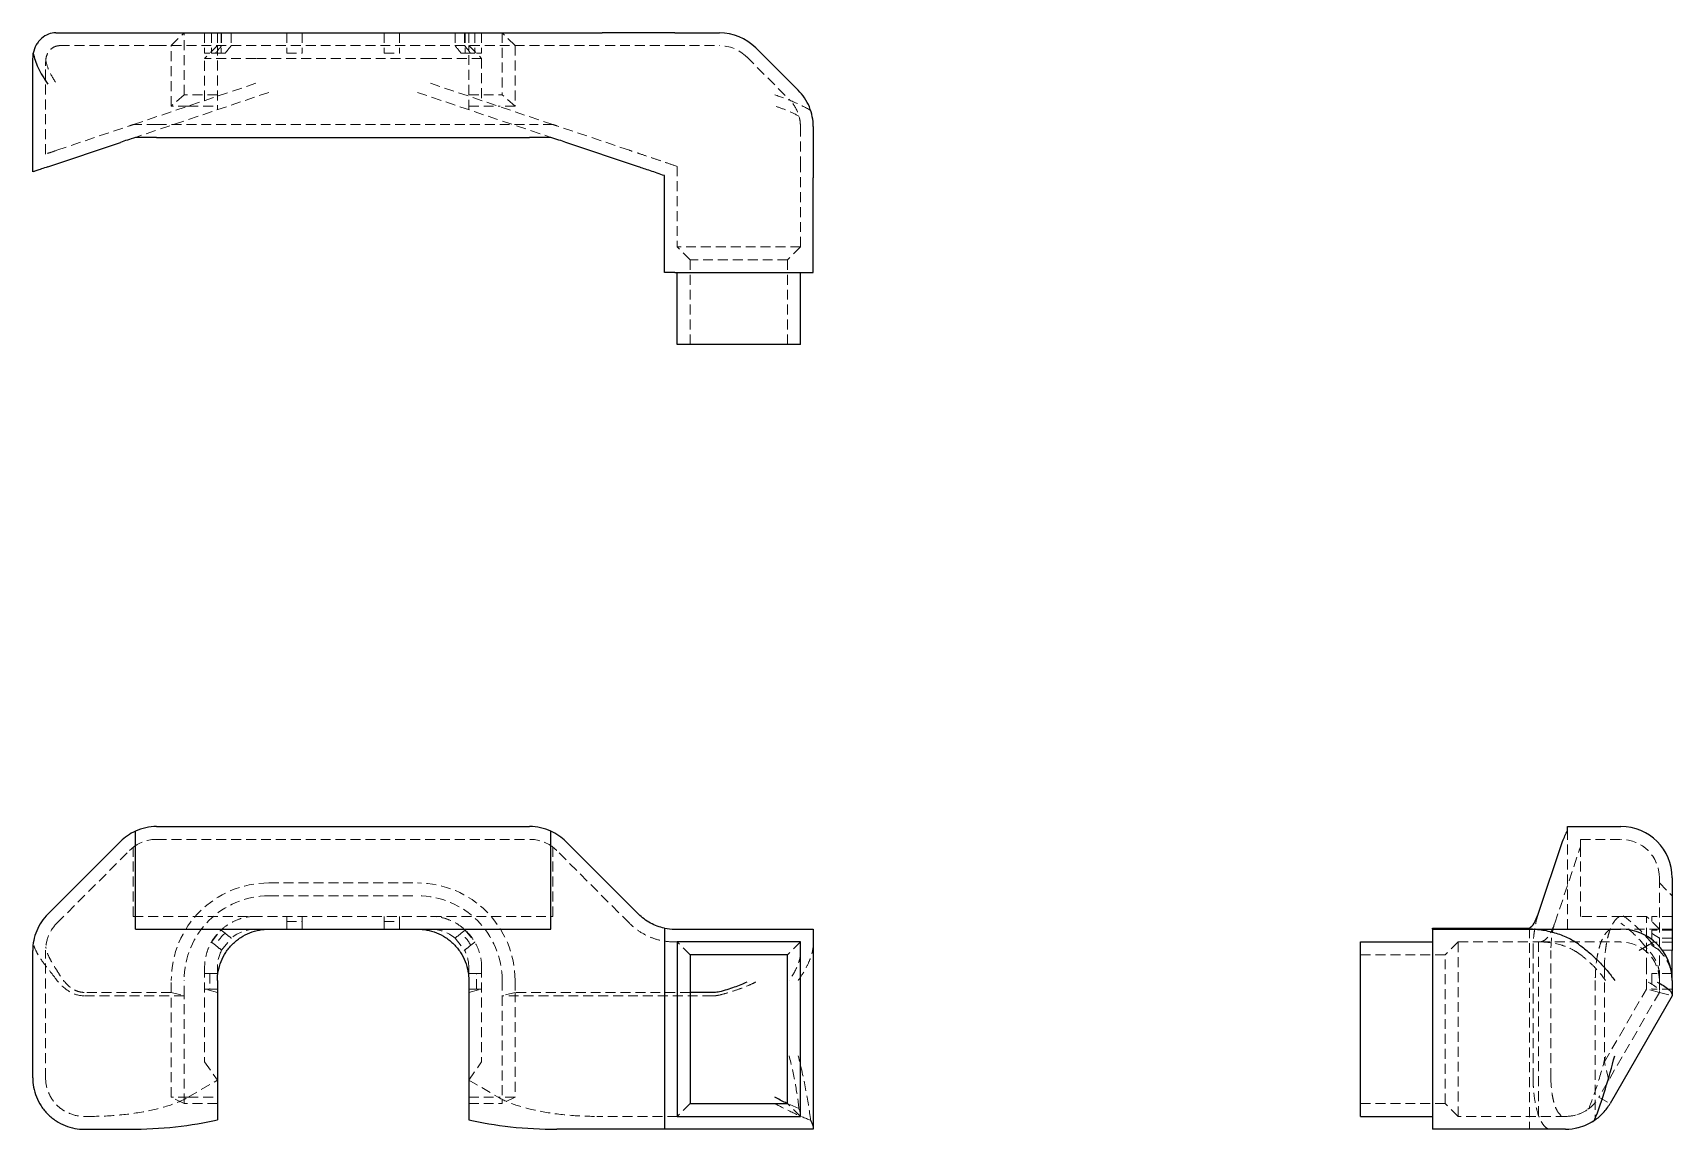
# Model space of a CAD drawing. Header units: millimetres. Extents: x 33 to 243, y 38 to 178.
import ezdxf

# ---------------------------------------------------------------- set-up
doc = ezdxf.new("R2010")
doc.units = ezdxf.units.MM
doc.linetypes.add('HIDDEN', pattern=[1.905, 1.27, -0.635])

msp = doc.modelspace()

# ---------------------------------------------------------------- linework, layer by layer
at = {"color": 7, "linetype": 'Continuous', "lineweight": 25}
for p, q in [((36.26, 177.7), (49.14, 177.7)), ((49.14, 177.7), (96.78, 177.7)), ((96.78, 177.7), (106.05, 177.7)), ((115.31, 177.7), (106.05, 177.7)), ((115.31, 177.7), (121.02, 177.7)), ((125.65, 175.78), (131.08, 170.36)), ((33.32, 159.93), (33.32, 173.49)), ((35.24, 160.58), (44.51, 163.7)), ((49.14, 164.35), (46.43, 164.35)), ((49.14, 164.35), (96.78, 164.35)), ((99.49, 164.35), (96.78, 164.35)), ((110.68, 160.58), (101.41, 163.7)), ((114, 147.08), (114, 159.46)), ((133, 147.08), (133, 159.17)), ((115.31, 147.08), (114, 147.08)), ((115.31, 147.08), (133, 147.08)), ((115.64, 137.91), (115.64, 147.08)), ((131.36, 137.91), (131.36, 147.08)), ((131.36, 137.91), (115.64, 137.91)), ((46.43, 63.22), (46.43, 75.74)), ((49.14, 76.33), (96.78, 76.33)), ((99.49, 63.22), (99.49, 75.74)), ((229.35, 75.74), (229.35, 76.33)), ((229.35, 76.33), (236.15, 76.33)), ((35.24, 65.14), (44.51, 74.41)), ((110.68, 65.14), (101.41, 74.41)), ((225.58, 65.14), (228.7, 74.41)), ((242.7, 69.78), (242.7, 60.51)), ((46.43, 63.22), (99.49, 63.22)), ((114, 63.36), (114, 37.67)), ((115.31, 63.22), (133, 63.22)), ((133, 63.22), (133, 37.67)), ((212.08, 63.36), (224.46, 63.36)), ((212.08, 63.22), (212.08, 63.36)), ((212.08, 63.22), (212.08, 37.67)), ((212.08, 63.22), (224.17, 63.22)), ((224.17, 63.22), (236.15, 63.22)), ((131.36, 61.59), (115.64, 61.59)), ((115.64, 61.59), (115.64, 39.31)), ((131.36, 39.31), (131.36, 61.59)), ((202.91, 39.31), (202.91, 61.59)), ((202.91, 61.59), (212.08, 61.59)), ((33.32, 44.22), (33.32, 60.51)), ((129.72, 59.95), (117.28, 59.95)), ((117.28, 59.95), (117.28, 40.95)), ((129.72, 40.95), (129.72, 59.95)), ((242.7, 56.67), (242.7, 60.51)), ((56.91, 56.67), (56.91, 38.88)), ((89.01, 56.67), (89.01, 38.88)), ((242.7, 56.67), (242.7, 54.81)), ((120.36, 55.15), (117.28, 55.15)), ((242.7, 54.71), (234.77, 40.95)), ((117.28, 40.95), (129.72, 40.95)), ((115.64, 39.31), (131.36, 39.31)), ((202.91, 39.31), (212.08, 39.31)), ((39.88, 37.67), (45.67, 37.67)), ((114, 37.67), (100.25, 37.67)), ((133, 37.67), (114, 37.67)), ((229.09, 37.67), (212.08, 37.67))]:
    msp.add_line(p, q, dxfattribs=at)
at = {"color": 7, "linetype": 'HIDDEN', "lineweight": 18}
for p, q in [((36.75, 176.06), (49.14, 176.06)), ((49.14, 176.06), (96.78, 176.06)), ((51.01, 176.06), (52.65, 177.7)), ((51.01, 168.35), (51.01, 176.06)), ((52.65, 169.77), (52.65, 177.7)), ((55.27, 177.7), (55.27, 175.08)), ((56.91, 176.06), (55.27, 174.43)), ((56.14, 177.7), (56.14, 175.08)), ((56.91, 177.7), (56.91, 176.06)), ((56.91, 176.06), (56.91, 167.88)), ((57.37, 177.7), (57.37, 175.08)), ((57.44, 177.7), (57.44, 176.06)), ((58.67, 177.7), (58.67, 176.06)), ((65.75, 177.7), (65.75, 175.08)), ((67.72, 177.7), (67.72, 175.08)), ((78.2, 177.7), (78.2, 175.08)), ((80.17, 177.7), (80.17, 175.08)), ((87.25, 177.7), (87.25, 176.06)), ((88.48, 177.7), (88.48, 176.06)), ((88.56, 177.7), (88.56, 175.08)), ((89.01, 177.7), (89.01, 176.06)), ((89.01, 176.06), (90.65, 174.43)), ((89.01, 167.88), (89.01, 176.06)), ((89.78, 177.7), (89.78, 175.08)), ((90.65, 177.7), (90.65, 175.08)), ((94.91, 176.06), (93.27, 177.7)), ((93.27, 177.7), (93.27, 169.77)), ((94.91, 176.06), (94.91, 168.35)), ((96.78, 176.06), (106.05, 176.06)), ((115.31, 176.06), (106.05, 176.06)), ((115.31, 176.06), (121.02, 176.06)), ((55.27, 175.08), (55.93, 175.08)), ((55.27, 169.05), (55.27, 174.43)), ((61.82, 174.43), (55.27, 174.43)), ((56.14, 175.08), (57.37, 175.08)), ((57.37, 175.08), (57.88, 175.08)), ((84.1, 174.43), (61.82, 174.43)), ((65.75, 175.08), (67.72, 175.08)), ((78.2, 175.08), (80.17, 175.08)), ((90.65, 174.43), (84.1, 174.43)), ((88.04, 175.08), (88.56, 175.08)), ((88.56, 175.08), (89.78, 175.08)), ((89.99, 175.08), (90.65, 175.08)), ((90.65, 174.43), (90.65, 169.05)), ((124.5, 174.63), (129.92, 169.2)), ((34.96, 162.21), (34.96, 173.49)), ((61.82, 171.26), (46.16, 165.98)), ((63.46, 170.08), (46.43, 164.35)), ((52.65, 169.77), (51.01, 168.35)), ((56.91, 169.77), (52.65, 169.77)), ((82.46, 170.08), (99.49, 164.35)), ((84.1, 171.26), (99.76, 165.98)), ((89.01, 169.77), (93.27, 169.77)), ((94.91, 168.35), (93.27, 169.77)), ((53.18, 168.35), (51.01, 168.35)), ((53.18, 168.35), (56.91, 168.35)), ((89.01, 168.35), (92.74, 168.35)), ((94.91, 168.35), (92.74, 168.35)), ((36.4, 162.7), (45.67, 165.82)), ((49.14, 165.98), (46.16, 165.98)), ((49.14, 165.98), (96.78, 165.98)), ((99.76, 165.98), (96.78, 165.98)), ((109.52, 162.7), (100.26, 165.82)), ((115.64, 160.64), (115.31, 160.75)), ((115.64, 160.64), (115.64, 150.36)), ((131.36, 150.36), (131.36, 160.81)), ((131.36, 150.36), (115.64, 150.36)), ((117.28, 148.72), (115.64, 150.36)), ((129.72, 148.72), (117.28, 148.72)), ((117.28, 137.91), (117.28, 148.72)), ((131.36, 150.36), (129.72, 148.72)), ((129.72, 137.91), (129.72, 148.72)), ((229.35, 63.22), (229.35, 75.74)), ((46.16, 64.86), (46.16, 73.68)), ((49.14, 74.69), (96.78, 74.69)), ((99.76, 64.86), (99.76, 73.68)), ((230.98, 74.69), (236.15, 74.69)), ((230.98, 73.68), (230.98, 74.69)), ((230.98, 64.86), (230.98, 73.68)), ((36.4, 63.98), (45.67, 73.25)), ((109.52, 63.98), (100.26, 73.25)), ((227.7, 63.98), (230.82, 73.25)), ((63.46, 69.12), (82.46, 69.12)), ((241.06, 69.78), (241.06, 60.51)), ((241.06, 69.12), (242.7, 67.48)), ((63.46, 67.48), (82.46, 67.48)), ((46.16, 64.86), (99.76, 64.86)), ((56.14, 61.57), (57.37, 63.11)), ((57.37, 63.11), (57.88, 62.7)), ((65.75, 64.21), (65.75, 64.86)), ((65.75, 64.21), (67.72, 64.21)), ((65.75, 64.21), (65.75, 63.22)), ((67.72, 64.86), (67.72, 64.21)), ((67.72, 63.22), (67.72, 64.21)), ((78.2, 64.21), (78.2, 64.86)), ((78.2, 64.21), (80.17, 64.21)), ((78.2, 64.21), (78.2, 63.22)), ((80.17, 64.86), (80.17, 64.21)), ((80.17, 63.22), (80.17, 64.21)), ((88.04, 62.7), (88.56, 63.11)), ((88.56, 63.11), (89.78, 61.57)), ((224.46, 63.36), (224.46, 37.67)), ((236.26, 64.86), (230.98, 64.86)), ((241.06, 63.22), (236.15, 63.22)), ((236.26, 64.86), (239.43, 64.86)), ((239.43, 58.31), (239.43, 64.86)), ((241.06, 63.22), (239.43, 64.86)), ((240.08, 64.86), (240.08, 64.21)), ((242.7, 64.86), (240.08, 64.86)), ((240.08, 63.11), (240.08, 61.57)), ((242.7, 63.11), (240.08, 63.11)), ((242.7, 63.22), (241.06, 63.22)), ((56.66, 61.16), (56.14, 61.57)), ((57.44, 60.54), (58.67, 62.08)), ((87.25, 62.08), (88.48, 60.54)), ((89.78, 61.57), (89.26, 61.16)), ((115.64, 61.59), (115.31, 61.59)), ((117.28, 59.95), (115.64, 61.59)), ((131.36, 61.59), (129.72, 59.95)), ((215.36, 61.59), (213.72, 59.95)), ((215.36, 61.59), (225.81, 61.59)), ((215.36, 39.31), (215.36, 61.59)), ((225.64, 61.59), (225.64, 39.31)), ((225.81, 61.59), (236.15, 61.59)), ((240.08, 61.57), (240.08, 61.16)), ((242.7, 61.57), (240.08, 61.57)), ((242.7, 62.08), (241.06, 62.08)), ((34.96, 44.22), (34.96, 60.51)), ((202.91, 59.95), (213.72, 59.95)), ((213.72, 40.95), (213.72, 59.95)), ((224.93, 44.22), (224.93, 60.51)), ((227.21, 44.22), (227.21, 60.51)), ((242.7, 60.54), (241.06, 60.54)), ((241.06, 56.67), (241.06, 60.51)), ((51.01, 55.15), (51.01, 56.67)), ((52.65, 54.71), (52.65, 56.67)), ((55.27, 58.31), (55.27, 46.27)), ((55.27, 57.55), (55.93, 57.55)), ((56.91, 57.55), (55.93, 57.55)), ((55.93, 57.55), (55.93, 55.58)), ((56.91, 57.55), (56.91, 58.31)), ((56.91, 56.67), (56.91, 57.55)), ((89.01, 58.31), (89.01, 57.55)), ((89.99, 57.55), (89.01, 57.55)), ((89.01, 57.55), (89.01, 56.67)), ((89.99, 57.55), (90.65, 57.55)), ((89.99, 55.58), (89.99, 57.55)), ((90.65, 58.31), (90.65, 46.27)), ((93.27, 56.67), (93.27, 54.71)), ((94.91, 56.67), (94.91, 55.15)), ((232.88, 56.67), (232.88, 38.88)), ((234.05, 58.31), (234.05, 46.27)), ((239.43, 55.58), (239.43, 58.31)), ((240.08, 57.55), (240.08, 55.58)), ((242.7, 57.55), (240.08, 57.55)), ((241.06, 56.67), (241.06, 55.22)), ((242.7, 56.89), (242.65, 57.35)), ((51.01, 55.15), (39.88, 55.15)), ((52.65, 54.71), (39.88, 54.71)), ((51.01, 41.77), (51.01, 55.15)), ((51.01, 55.15), (52.65, 54.71)), ((52.65, 40.95), (52.65, 54.71)), ((56.91, 55.15), (55.27, 55.58)), ((55.93, 55.58), (55.27, 55.58)), ((55.93, 55.58), (56.91, 55.58)), ((89.01, 55.15), (90.65, 55.58)), ((89.01, 55.58), (89.99, 55.58)), ((90.65, 55.58), (89.99, 55.58)), ((94.91, 55.15), (93.27, 54.71)), ((93.27, 54.71), (93.27, 40.95)), ((120.14, 54.71), (93.27, 54.71)), ((94.91, 55.15), (94.91, 41.77)), ((117.28, 55.15), (94.91, 55.15)), ((241.06, 55.15), (233.35, 41.77)), ((234.05, 46.27), (239.43, 55.58)), ((241.06, 55.15), (239.43, 55.58)), ((242.7, 55.58), (240.08, 55.58)), ((241.06, 55.15), (242.7, 54.71)), ((55.27, 46.27), (56.91, 43.95)), ((89.01, 43.95), (90.65, 46.27)), ((234.6, 43.95), (234.05, 46.27)), ((53.18, 41.77), (56.91, 43.95)), ((89.01, 43.95), (92.74, 41.77)), ((53.18, 41.77), (51.01, 41.77)), ((52.65, 40.95), (51.01, 41.77)), ((56.91, 40.95), (52.65, 40.95)), ((53.18, 41.77), (56.91, 41.77)), ((89.01, 41.77), (92.74, 41.77)), ((89.01, 40.95), (93.27, 40.95)), ((94.91, 41.77), (92.74, 41.77)), ((94.91, 41.77), (93.27, 40.95)), ((117.28, 40.95), (115.64, 39.31)), ((131.18, 40.3), (129.69, 40.96)), ((131.36, 39.31), (129.72, 40.95)), ((202.91, 40.95), (213.72, 40.95)), ((215.36, 39.31), (213.72, 40.95)), ((231.93, 40.23), (232.16, 40.41)), ((233.35, 41.77), (234.77, 40.95)), ((39.88, 39.31), (40.54, 39.31)), ((115.64, 39.31), (105.38, 39.31)), ((229.09, 39.31), (215.36, 39.31)), ((230.47, 37.84), (231.11, 38.01)), ((230.52, 39.53), (230.94, 39.69)), ((232.24, 38.49), (232.88, 38.88))]:
    msp.add_line(p, q, dxfattribs=at)
at = {"color": 7, "linetype": 'Continuous', "lineweight": 25}
for centre, start, end in [((121.02, 171.15), 45, 90), ((49.14, 69.78), 90, 114.4698), ((96.78, 69.78), 65.5302, 90), ((236.15, 69.78), 0, 90), ((115.31, 69.78), 258.463, 270), ((236.15, 56.67), 0, 90), ((229.09, 44.22), 270, 284.4264)]:
    msp.add_arc(centre, 6.55, start, end, dxfattribs=at)
at = {"color": 7, "linetype": 'HIDDEN', "lineweight": 18}
for centre, radius, start, end in [((121.02, 171.15), 4.91, 45, 90), ((49.14, 69.78), 4.91, 90, 127.3652), ((96.78, 69.78), 4.91, 52.6348, 90), ((236.15, 69.78), 4.91, 0, 90), ((63.46, 56.67), 12.45, 90, 180), ((82.46, 56.67), 12.45, 0, 90), ((63.46, 56.67), 10.81, 90, 180), ((82.46, 56.67), 10.81, 0, 90), ((61.82, 58.31), 4.91, 90, 129.9683), ((84.1, 58.31), 4.91, 50.0317, 90), ((61.82, 58.31), 5.9, 131.9112, 151.0994), ((84.1, 58.31), 5.9, 28.9006, 48.0888), ((236.15, 56.67), 4.91, 0, 90), ((61.82, 58.31), 4.91, 153.0423, 180), ((84.1, 58.31), 4.91, 0, 26.9577), ((229.09, 44.22), 4.91, 270, 289.4013)]:
    msp.add_arc(centre, radius, start, end, dxfattribs=at)
at = {"color": 7, "linetype": 'Continuous', "lineweight": 25}
for points, knots in [([(36.26, 177.7), (35.94, 177.7), (35.62, 177.64), (35, 177.4), (34.7, 177.22), (34.31, 176.88), (34.19, 176.75), (33.96, 176.47), (33.86, 176.32), (33.59, 175.83), (33.46, 175.47), (33.39, 175.09)], [0, 0, 0, 0, 0.25, 0.25, 0.5, 0.5, 0.625, 0.625, 0.75, 0.75, 1, 1, 1, 1]), ([(33.39, 175.09), (33.49, 174.53), (33.7, 173.9), (34.33, 172.55), (34.75, 171.84), (35.24, 171.15)], [0, 0, 0, 0, 0.5, 0.5, 1, 1, 1, 1]), ([(133, 165.72), (133, 166.14), (132.96, 166.57), (132.79, 167.41), (132.67, 167.83), (132.34, 168.63), (132.13, 169.02), (131.65, 169.73), (131.38, 170.06), (131.08, 170.36)], [0, 0, 0, 0, 0.25, 0.25, 0.5, 0.5, 0.75, 0.75, 1, 1, 1, 1]), ([(133, 165.72), (133, 165.31), (133, 164.84), (133, 163.83), (133, 163.29), (133, 162.15), (133, 161.56), (133, 160.37), (133, 159.76), (133, 159.17)], [0, 0, 0, 0, 0.25, 0.25, 0.5, 0.5, 0.75, 0.75, 1, 1, 1, 1]), ([(35.24, 160.58), (34.95, 160.48), (34.68, 160.39), (34.2, 160.23), (33.99, 160.16), (33.66, 160.05), (33.53, 160), (33.36, 159.95), (33.32, 159.93), (33.32, 159.93)], [0, 0, 0, 0, 0.25, 0.25, 0.5, 0.5, 0.75, 0.75, 1, 1, 1, 1]), ([(114, 159.46), (113.38, 159.67), (112.77, 159.88), (111.64, 160.26), (111.12, 160.43), (110.68, 160.58)], [0, 0, 0, 0, 0.5, 0.5, 1, 1, 1, 1]), ([(35.24, 65.14), (34.95, 64.85), (34.68, 64.52), (34.2, 63.8), (33.99, 63.42), (33.66, 62.62), (33.53, 62.2), (33.36, 61.35), (33.32, 60.93), (33.32, 60.51)], [0, 0, 0, 0, 0.25, 0.25, 0.5, 0.5, 0.75, 0.75, 1, 1, 1, 1]), ([(114, 63.36), (113.38, 63.48), (112.77, 63.7), (111.64, 64.31), (111.12, 64.7), (110.68, 65.14)], [0, 0, 0, 0, 0.5, 0.5, 1, 1, 1, 1]), ([(224.46, 63.36), (224.67, 63.48), (224.88, 63.7), (225.26, 64.31), (225.43, 64.7), (225.58, 65.14)], [0, 0, 0, 0, 0.5, 0.5, 1, 1, 1, 1]), ([(56.91, 56.67), (56.91, 57.06), (56.94, 57.46), (57.09, 58.27), (57.21, 58.68), (57.53, 59.49), (57.73, 59.88), (58.22, 60.63), (58.51, 60.99), (59.15, 61.62), (59.5, 61.91), (60.25, 62.4), (60.65, 62.6), (61.45, 62.92), (61.86, 63.04), (62.67, 63.19), (63.08, 63.22), (63.46, 63.22)], [0, 0, 0, 0, 0.125, 0.125, 0.25, 0.25, 0.375, 0.375, 0.5, 0.5, 0.625, 0.625, 0.75, 0.75, 0.875, 0.875, 1, 1, 1, 1]), ([(82.46, 63.22), (82.85, 63.22), (83.25, 63.19), (84.06, 63.04), (84.47, 62.92), (85.28, 62.6), (85.67, 62.4), (86.42, 61.91), (86.77, 61.62), (87.41, 60.99), (87.7, 60.63), (88.19, 59.88), (88.39, 59.49), (88.71, 58.68), (88.83, 58.27), (88.98, 57.46), (89.01, 57.06), (89.01, 56.67)], [0, 0, 0, 0, 0.125, 0.125, 0.25, 0.25, 0.375, 0.375, 0.5, 0.5, 0.625, 0.625, 0.75, 0.75, 0.875, 0.875, 1, 1, 1, 1]), ([(230.72, 61.31), (230.31, 61.6), (229.84, 61.87), (228.83, 62.35), (228.29, 62.56), (227.15, 62.89), (226.56, 63.02), (225.37, 63.18), (224.76, 63.22), (224.17, 63.22)], [0, 0, 0, 0, 0.25, 0.25, 0.5, 0.5, 0.75, 0.75, 1, 1, 1, 1]), ([(230.72, 61.31), (231.14, 61.01), (231.57, 60.68), (232.41, 59.97), (232.83, 59.58), (233.63, 58.78), (234.02, 58.36), (234.73, 57.52), (235.06, 57.09), (235.36, 56.67)], [0, 0, 0, 0, 0.25, 0.25, 0.5, 0.5, 0.75, 0.75, 1, 1, 1, 1]), ([(124.5, 56.46), (124.05, 56.24), (123.5, 56.01), (122.3, 55.58), (121.65, 55.38), (121.02, 55.22)], [0, 0, 0, 0, 0.5, 0.5, 1, 1, 1, 1]), ([(240.78, 56.46), (241.08, 56.31), (241.35, 56.16), (241.83, 55.86), (242.04, 55.71), (242.37, 55.43), (242.5, 55.29), (242.66, 55.03), (242.7, 54.92), (242.7, 54.81)], [0, 0, 0, 0, 0.25, 0.25, 0.5, 0.5, 0.75, 0.75, 1, 1, 1, 1]), ([(232.79, 38.82), (233.27, 40.08), (233.73, 41.43), (234.6, 44.21), (235, 45.64), (235.36, 47.05)], [0, 0, 0, 0, 0.5, 0.5, 1, 1, 1, 1]), ([(33.32, 44.22), (33.32, 43.84), (33.36, 43.44), (33.51, 42.63), (33.62, 42.22), (33.94, 41.41), (34.15, 41.01), (34.64, 40.27), (34.92, 39.91), (35.56, 39.27), (35.92, 38.99), (36.67, 38.5), (37.06, 38.29), (37.87, 37.97), (38.28, 37.86), (39.09, 37.71), (39.49, 37.67), (39.88, 37.67)], [0, 0, 0, 0, 0.125, 0.125, 0.25, 0.25, 0.375, 0.375, 0.5, 0.5, 0.625, 0.625, 0.75, 0.75, 0.875, 0.875, 1, 1, 1, 1]), ([(129.69, 40.96), (129.62, 41), (129.09, 41.23), (128.55, 41.52), (128.08, 41.77)], [0, 0, 0, 0, 0.13864, 1, 1, 1, 1]), ([(232.79, 38.82), (233.19, 39.09), (233.57, 39.41), (234.23, 40.13), (234.52, 40.53), (234.77, 40.95)], [0, 0, 0, 0, 0.5, 0.5, 1, 1, 1, 1]), ([(45.67, 37.67), (47.64, 37.67), (49.65, 37.78), (53.49, 38.19), (55.31, 38.49), (56.91, 38.88)], [0, 0, 0, 0, 0.5, 0.5, 1, 1, 1, 1]), ([(89.01, 38.88), (90.62, 38.49), (92.44, 38.19), (96.27, 37.78), (98.28, 37.67), (100.25, 37.67)], [0, 0, 0, 0, 0.5, 0.5, 1, 1, 1, 1]), ([(230.72, 37.88), (231.1, 37.98), (231.46, 38.1), (232.15, 38.42), (232.48, 38.61), (232.79, 38.82)], [0, 0, 0, 0, 0.5, 0.5, 1, 1, 1, 1])]:
    msp.add_open_spline(points, degree=3, knots=knots, dxfattribs=at)
at = {"color": 7, "linetype": 'HIDDEN', "lineweight": 18}
for points, knots in [([(36.75, 176.06), (36.56, 176.06), (36.35, 176.02), (35.96, 175.86), (35.78, 175.74), (35.45, 175.42), (35.31, 175.23), (35.09, 174.79), (35.02, 174.55), (34.98, 174.28)], [0, 0, 0, 0, 0.25, 0.25, 0.5, 0.5, 0.75, 0.75, 1, 1, 1, 1]), ([(34.98, 174.28), (35.04, 173.86), (35.19, 173.35), (35.67, 172.28), (36.01, 171.71), (36.4, 171.15)], [0, 0, 0, 0, 0.5, 0.5, 1, 1, 1, 1]), ([(132.67, 167.79), (131.96, 168.19), (131.21, 168.57), (129.66, 169.23), (128.86, 169.52), (128.08, 169.77)], [0, 0, 0, 0, 0.5, 0.5, 1, 1, 1, 1]), ([(131.18, 167.05), (130.69, 167.31), (130.18, 167.56), (129.14, 167.99), (128.61, 168.18), (128.08, 168.35)], [0, 0, 0, 0, 0.5, 0.5, 1, 1, 1, 1]), ([(131.36, 165.72), (131.36, 166.04), (131.33, 166.36), (131.21, 166.99), (131.11, 167.3), (130.74, 168.21), (130.37, 168.76), (129.92, 169.2)], [0, 0, 0, 0, 0.25, 0.25, 0.5, 0.5, 1, 1, 1, 1]), ([(131.36, 165.72), (131.36, 165.41), (131.36, 165.06), (131.36, 164.3), (131.36, 163.9), (131.36, 162.62), (131.36, 161.7), (131.36, 160.81)], [0, 0, 0, 0, 0.25, 0.25, 0.5, 0.5, 1, 1, 1, 1]), ([(36.4, 162.7), (35.96, 162.55), (35.59, 162.42), (35.09, 162.26), (34.96, 162.21), (34.96, 162.21)], [0, 0, 0, 0, 0.5, 0.5, 1, 1, 1, 1]), ([(115.31, 160.75), (114.79, 160.92), (114.26, 161.1), (113.2, 161.46), (112.68, 161.64), (111.68, 161.97), (111.19, 162.13), (110.3, 162.44), (109.89, 162.57), (109.52, 162.7)], [0, 0, 0, 0, 0.25, 0.25, 0.5, 0.5, 0.75, 0.75, 1, 1, 1, 1]), ([(225.58, 65.14), (225.48, 64.85), (225.39, 64.52), (225.23, 63.8), (225.16, 63.42), (225.05, 62.62), (225, 62.2), (224.95, 61.35), (224.93, 60.93), (224.93, 60.51)], [0, 0, 0, 0, 0.25, 0.25, 0.5, 0.5, 0.75, 0.75, 1, 1, 1, 1]), ([(240.09, 61.43), (239.53, 62.12), (238.9, 62.8), (237.55, 64.07), (236.84, 64.65), (236.15, 65.14)], [0, 0, 0, 0, 0.5, 0.5, 1, 1, 1, 1]), ([(36.4, 63.98), (35.96, 63.54), (35.59, 62.99), (35.09, 61.79), (34.96, 61.14), (34.96, 60.51)], [0, 0, 0, 0, 0.5, 0.5, 1, 1, 1, 1]), ([(61.82, 64.86), (61.44, 64.86), (61.04, 64.83), (60.23, 64.68), (59.81, 64.56), (59.01, 64.24), (58.61, 64.04), (57.86, 63.55), (57.51, 63.26), (56.87, 62.62), (56.58, 62.27), (56.09, 61.52), (55.89, 61.13), (55.57, 60.32), (55.46, 59.91), (55.31, 59.1), (55.27, 58.7), (55.27, 58.31)], [0, 0, 0, 0, 0.125, 0.125, 0.25, 0.25, 0.375, 0.375, 0.5, 0.5, 0.625, 0.625, 0.75, 0.75, 0.875, 0.875, 1, 1, 1, 1]), ([(90.65, 58.31), (90.65, 58.7), (90.62, 59.1), (90.47, 59.91), (90.35, 60.32), (90.03, 61.13), (89.83, 61.52), (89.34, 62.27), (89.05, 62.62), (88.41, 63.26), (88.06, 63.55), (87.31, 64.04), (86.91, 64.24), (86.11, 64.56), (85.7, 64.68), (84.88, 64.83), (84.48, 64.86), (84.1, 64.86)], [0, 0, 0, 0, 0.125, 0.125, 0.25, 0.25, 0.375, 0.375, 0.5, 0.5, 0.625, 0.625, 0.75, 0.75, 0.875, 0.875, 1, 1, 1, 1]), ([(115.31, 61.59), (114.79, 61.59), (114.26, 61.64), (113.2, 61.84), (112.68, 62), (111.68, 62.42), (111.19, 62.68), (110.3, 63.27), (109.89, 63.62), (109.52, 63.98)], [0, 0, 0, 0, 0.25, 0.25, 0.5, 0.5, 0.75, 0.75, 1, 1, 1, 1]), ([(225.75, 61.59), (225.92, 61.59), (226.1, 61.64), (226.46, 61.84), (226.64, 62), (226.97, 62.42), (227.13, 62.68), (227.44, 63.27), (227.57, 63.62), (227.7, 63.98)], [0, 0, 0, 0, 0.25, 0.25, 0.5, 0.5, 0.75, 0.75, 1, 1, 1, 1]), ([(227.7, 63.98), (227.55, 63.54), (227.42, 62.99), (227.26, 61.79), (227.21, 61.14), (227.21, 60.51)], [0, 0, 0, 0, 0.5, 0.5, 1, 1, 1, 1]), ([(235.08, 63.22), (234.95, 63.22), (234.82, 63.19), (234.54, 63.04), (234.41, 62.92), (234.13, 62.6), (234, 62.4), (233.75, 61.91), (233.63, 61.62), (233.41, 60.99), (233.32, 60.63), (233.15, 59.88), (233.08, 59.49), (232.98, 58.68), (232.94, 58.27), (232.89, 57.46), (232.88, 57.06), (232.88, 56.67)], [0, 0, 0, 0, 0.125, 0.125, 0.25, 0.25, 0.375, 0.375, 0.5, 0.5, 0.625, 0.625, 0.75, 0.75, 0.875, 0.875, 1, 1, 1, 1]), ([(234.05, 58.31), (234.05, 58.7), (234.06, 59.1), (234.11, 59.91), (234.15, 60.32), (234.26, 61.13), (234.33, 61.52), (234.49, 62.27), (234.59, 62.62), (234.81, 63.26), (234.92, 63.55), (235.18, 64.04), (235.31, 64.24), (235.58, 64.56), (235.72, 64.68), (235.99, 64.83), (236.13, 64.86), (236.26, 64.86)], [0, 0, 0, 0, 0.125, 0.125, 0.25, 0.25, 0.375, 0.375, 0.5, 0.5, 0.625, 0.625, 0.75, 0.75, 0.875, 0.875, 1, 1, 1, 1]), ([(239.28, 60.97), (238.86, 61.52), (238.35, 62.08), (237.28, 63.12), (236.71, 63.59), (236.15, 63.98)], [0, 0, 0, 0, 0.5, 0.5, 1, 1, 1, 1]), ([(36.26, 56.89), (35.94, 57.31), (35.62, 57.71), (35, 58.49), (34.7, 58.89), (34.31, 59.46), (34.19, 59.64), (33.96, 60.01), (33.86, 60.2), (33.59, 60.74), (33.46, 61.09), (33.39, 61.43)], [0, 0, 0, 0, 0.25, 0.25, 0.5, 0.5, 0.625, 0.625, 0.75, 0.75, 1, 1, 1, 1]), ([(36.75, 57.39), (36.56, 57.71), (36.35, 58.02), (35.96, 58.64), (35.78, 58.95), (35.45, 59.55), (35.31, 59.84), (35.09, 60.42), (35.02, 60.7), (34.98, 60.97)], [0, 0, 0, 0, 0.25, 0.25, 0.5, 0.5, 0.75, 0.75, 1, 1, 1, 1]), ([(133, 61.31), (133, 61.01), (132.96, 60.68), (132.79, 59.97), (132.67, 59.58), (132.34, 58.78), (132.13, 58.36), (131.65, 57.52), (131.38, 57.09), (131.08, 56.67)], [0, 0, 0, 0, 0.25, 0.25, 0.5, 0.5, 0.75, 0.75, 1, 1, 1, 1]), ([(230.72, 60.15), (230.41, 60.37), (230.06, 60.57), (229.3, 60.93), (228.9, 61.09), (227.62, 61.46), (226.7, 61.59), (225.81, 61.59)], [0, 0, 0, 0, 0.25, 0.25, 0.5, 0.5, 1, 1, 1, 1]), ([(241.06, 57.39), (241.06, 57.71), (241.02, 58.02), (240.86, 58.64), (240.74, 58.95), (240.42, 59.55), (240.23, 59.84), (239.79, 60.42), (239.55, 60.7), (239.28, 60.97)], [0, 0, 0, 0, 0.25, 0.25, 0.5, 0.5, 0.75, 0.75, 1, 1, 1, 1]), ([(239.34, 61), (239.35, 61.01), (239.6, 61.15), (239.85, 61.3), (240.09, 61.43)], [0, 0, 0, 0, 0.058892, 1, 1, 1, 1]), ([(242.52, 58.04), (242.46, 58.24), (242.33, 58.71), (241.9, 59.46), (241.34, 60.2), (240.72, 60.86), (240.3, 61.24), (240.09, 61.43)], [0, 0, 0, 0, 0.161051, 0.394448, 0.635034, 0.815806, 1, 1, 1, 1]), ([(131.36, 60.15), (131.36, 59.93), (131.33, 59.68), (131.21, 59.14), (131.11, 58.85), (130.74, 57.95), (130.37, 57.3), (129.92, 56.67)], [0, 0, 0, 0, 0.25, 0.25, 0.5, 0.5, 1, 1, 1, 1]), ([(230.72, 60.15), (231.04, 59.93), (231.36, 59.68), (231.99, 59.14), (232.3, 58.85), (233.21, 57.95), (233.76, 57.3), (234.2, 56.67)], [0, 0, 0, 0, 0.25, 0.25, 0.5, 0.5, 1, 1, 1, 1]), ([(39.88, 54.71), (39.25, 54.71), (38.6, 54.89), (37.37, 55.64), (36.78, 56.19), (36.26, 56.89)], [0, 0, 0, 0, 0.5, 0.5, 1, 1, 1, 1]), ([(39.88, 55.15), (39.6, 55.15), (39.32, 55.19), (38.76, 55.39), (38.49, 55.53), (37.68, 56.11), (37.18, 56.68), (36.75, 57.39)], [0, 0, 0, 0, 0.25, 0.25, 0.5, 0.5, 1, 1, 1, 1]), ([(125.65, 56.46), (125.36, 56.31), (125.03, 56.16), (124.31, 55.86), (123.93, 55.71), (123.13, 55.43), (122.71, 55.29), (121.86, 55.03), (121.44, 54.92), (121.02, 54.81)], [0, 0, 0, 0, 0.25, 0.25, 0.5, 0.5, 0.75, 0.75, 1, 1, 1, 1]), ([(239.63, 56.46), (240.07, 56.24), (240.44, 56.01), (240.94, 55.58), (241.06, 55.38), (241.06, 55.22)], [0, 0, 0, 0, 0.5, 0.5, 1, 1, 1, 1]), ([(131.18, 40.3), (131.07, 41.32), (130.9, 42.42), (130.48, 44.71), (130.22, 45.89), (129.92, 47.05)], [0, 0, 0, 0, 0.5, 0.5, 1, 1, 1, 1]), ([(132.67, 38.82), (132.51, 40.08), (132.29, 41.43), (131.76, 44.21), (131.44, 45.64), (131.08, 47.05)], [0, 0, 0, 0, 0.5, 0.5, 1, 1, 1, 1]), ([(232.05, 40.3), (232.45, 41.32), (232.84, 42.42), (233.57, 44.71), (233.91, 45.89), (234.2, 47.05)], [0, 0, 0, 0, 0.5, 0.5, 1, 1, 1, 1]), ([(34.96, 44.22), (34.96, 43.65), (35.07, 43.02), (35.43, 42.11), (35.58, 41.82), (35.95, 41.25), (36.16, 40.99), (36.64, 40.51), (36.91, 40.3), (37.47, 39.93), (37.76, 39.78), (38.67, 39.42), (39.3, 39.31), (39.88, 39.31)], [0, 0, 0, 0, 0.25, 0.25, 0.375, 0.375, 0.5, 0.5, 0.625, 0.625, 0.75, 0.75, 1, 1, 1, 1]), ([(224.93, 44.22), (224.93, 43.84), (224.95, 43.44), (225, 42.63), (225.04, 42.22), (225.14, 41.41), (225.21, 41.01), (225.38, 40.27), (225.47, 39.91), (225.69, 39.27), (225.81, 38.99), (226.06, 38.5), (226.19, 38.29), (226.46, 37.97), (226.6, 37.86), (226.88, 37.71), (227.01, 37.67), (227.14, 37.67)], [0, 0, 0, 0, 0.125, 0.125, 0.25, 0.25, 0.375, 0.375, 0.5, 0.5, 0.625, 0.625, 0.75, 0.75, 0.875, 0.875, 1, 1, 1, 1]), ([(227.21, 44.22), (227.21, 43.65), (227.25, 43.02), (227.37, 42.11), (227.42, 41.82), (227.55, 41.25), (227.62, 40.99), (227.78, 40.51), (227.87, 40.3), (228.06, 39.93), (228.16, 39.78), (228.46, 39.42), (228.67, 39.31), (228.87, 39.31)], [0, 0, 0, 0, 0.25, 0.25, 0.375, 0.375, 0.5, 0.5, 0.625, 0.625, 0.75, 0.75, 1, 1, 1, 1]), ([(40.54, 39.31), (41.75, 39.31), (43.01, 39.36), (45.49, 39.58), (46.71, 39.75), (48.97, 40.19), (50.01, 40.46), (51.81, 41.07), (52.57, 41.41), (53.18, 41.77)], [0, 0, 0, 0, 0.25, 0.25, 0.5, 0.5, 0.75, 0.75, 1, 1, 1, 1]), ([(92.74, 41.77), (93.35, 41.41), (94.11, 41.07), (95.92, 40.46), (96.96, 40.19), (99.21, 39.75), (100.43, 39.58), (102.91, 39.36), (104.17, 39.31), (105.38, 39.31)], [0, 0, 0, 0, 0.25, 0.25, 0.5, 0.5, 0.75, 0.75, 1, 1, 1, 1]), ([(132.67, 38.82), (131.96, 39.09), (131.21, 39.41), (129.66, 40.13), (128.86, 40.53), (128.08, 40.95)], [0, 0, 0, 0, 0.5, 0.5, 1, 1, 1, 1]), ([(232.05, 40.3), (232.31, 40.5), (232.56, 40.73), (232.99, 41.22), (233.18, 41.49), (233.35, 41.77)], [0, 0, 0, 0, 0.5, 0.5, 1, 1, 1, 1]), ([(133, 37.88), (133, 37.98), (132.97, 38.1), (132.85, 38.42), (132.77, 38.61), (132.67, 38.82)], [0, 0, 0, 0, 0.5, 0.5, 1, 1, 1, 1])]:
    msp.add_open_spline(points, degree=3, knots=knots, dxfattribs=at)
for points in [[(56.66, 175.08), (56.92, 175.41), (57.18, 175.74), (57.44, 176.06)], [(58.67, 176.06), (58.41, 175.74), (58.15, 175.41), (57.88, 175.08)], [(88.04, 175.08), (87.78, 175.41), (87.52, 175.74), (87.25, 176.06)], [(88.48, 176.06), (88.74, 175.74), (89, 175.41), (89.26, 175.08)], [(34.96, 173.49), (34.96, 173.75), (34.97, 174.02), (34.98, 174.28)], [(46.16, 165.98), (45.99, 165.93), (45.82, 165.87), (45.67, 165.82)], [(100.26, 165.82), (100.1, 165.87), (99.94, 165.93), (99.76, 165.98)], [(46.16, 73.68), (45.99, 73.55), (45.82, 73.4), (45.67, 73.25)], [(100.26, 73.25), (100.1, 73.4), (99.94, 73.55), (99.76, 73.68)], [(230.82, 73.25), (230.87, 73.4), (230.93, 73.55), (230.98, 73.68)], [(56.66, 61.16), (56.92, 60.95), (57.18, 60.75), (57.44, 60.54)], [(58.67, 62.08), (58.41, 62.28), (58.15, 62.49), (57.88, 62.7)], [(88.04, 62.7), (87.78, 62.49), (87.52, 62.28), (87.25, 62.08)], [(88.48, 60.54), (88.74, 60.75), (89, 60.95), (89.26, 61.16)], [(238.49, 60.51), (238.75, 60.66), (239.02, 60.82), (239.28, 60.97)], [(240.08, 62.7), (240.41, 62.49), (240.74, 62.28), (241.06, 62.08)], [(241.06, 60.54), (240.74, 60.75), (240.41, 60.95), (240.08, 61.16)], [(121.02, 54.81), (120.75, 54.74), (120.45, 54.71), (120.14, 54.71)], [(241.06, 55.22), (241.06, 55.17), (241.06, 55.15), (241.06, 55.15)], [(131.36, 39.59), (131.36, 39.76), (131.29, 40), (131.18, 40.3)], [(230.72, 39.59), (231.21, 39.76), (231.65, 40), (232.05, 40.3)]]:
    msp.add_open_spline(points, degree=3, dxfattribs=at)
at = {"color": 7, "linetype": 'Continuous', "lineweight": 25}
for points in [[(33.32, 173.49), (33.32, 174.02), (33.35, 174.56), (33.39, 175.09)], [(46.43, 164.35), (45.72, 164.11), (45.06, 163.89), (44.51, 163.7)], [(101.41, 163.7), (100.86, 163.89), (100.2, 164.11), (99.49, 164.35)], [(46.43, 75.74), (45.72, 75.42), (45.06, 74.96), (44.51, 74.41)], [(101.41, 74.41), (100.86, 74.96), (100.2, 75.42), (99.49, 75.74)], [(228.7, 74.41), (228.89, 74.96), (229.11, 75.42), (229.35, 75.74)], [(121.02, 55.22), (120.81, 55.17), (120.59, 55.15), (120.36, 55.15)], [(242.7, 54.81), (242.7, 54.74), (242.7, 54.71), (242.7, 54.71)]]:
    msp.add_open_spline(points, degree=3, dxfattribs=at)

doc.saveas('drawing.dxf')
